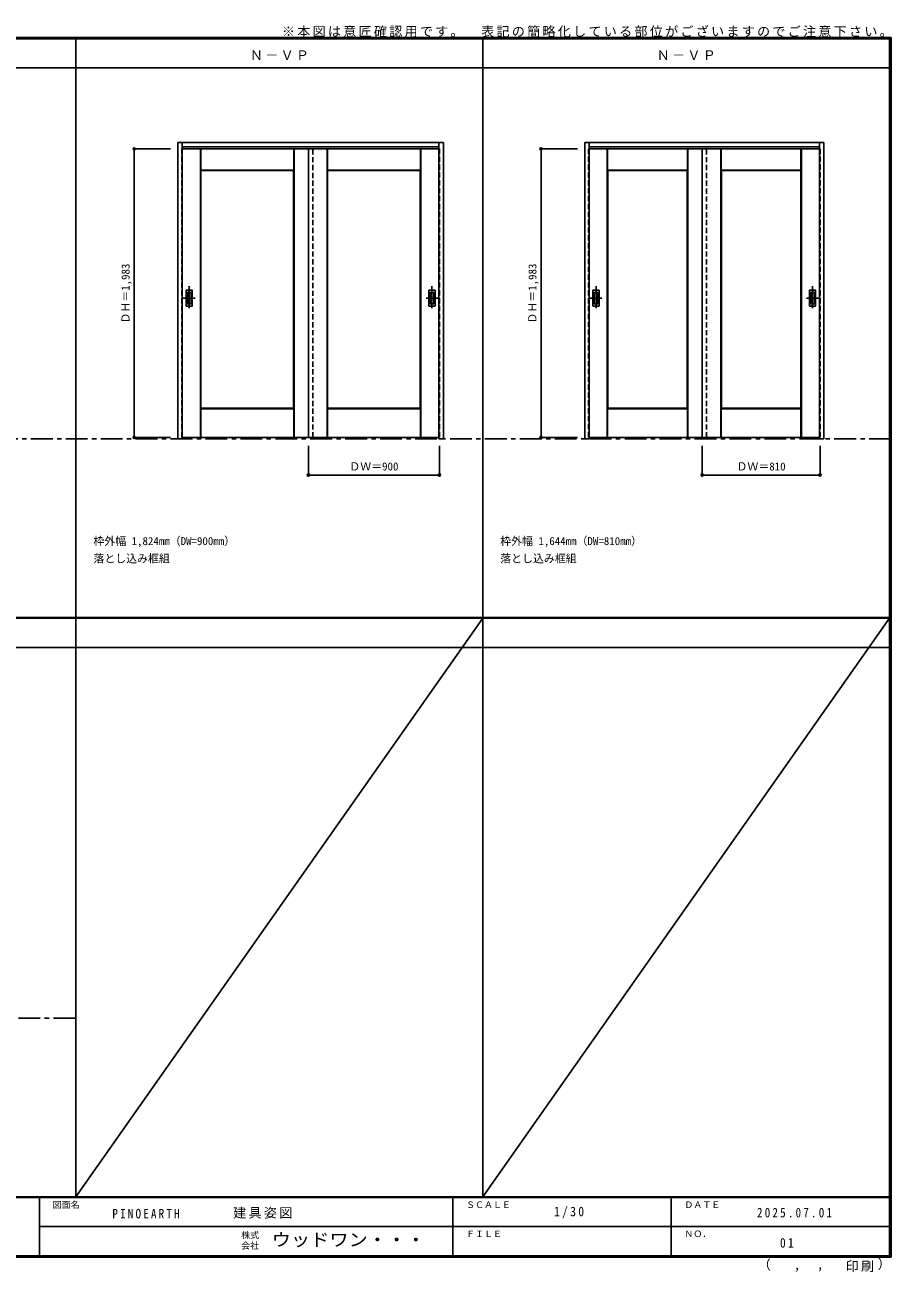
# Model space of a CAD drawing. Units: millimetres, scale not verified. Extents: x -6000 to 154877, y -98226 to 6133.
# Drawn here: x -250 to 5700, y -4307 to 4260 of the extents above; entities that cross this region are included whole.
import ezdxf
from ezdxf.enums import TextEntityAlignment as Align

# ---------------------------------------------------------------- set-up
doc = ezdxf.new("R2010")
doc.units = ezdxf.units.MM
doc.header["$LTSCALE"] = 30
doc.header["$PDMODE"] = 32
doc.header["$PDSIZE"] = 15
doc.linetypes.add('CHAIN1', pattern=[8, 5, -1, 1, -1])
doc.linetypes.add('DASHED1', pattern=[1.8, 1.2, -0.6])
for name, color, linetype in [('0-1_通り芯', 4, 'CHAIN1'), ('0-2_扉', 4, 'DASHED1'), ('0-3_仕上げ', 7, 'Continuous'), ('0-4_枠', 3, 'Continuous'), ('0-6_引手', 3, 'Continuous'), ('0-A_文字', 7, 'Continuous'), ('0-B_寸法', 4, 'Continuous'), ('F-1_枠', 6, 'Continuous'), ('F-A_文字', 7, 'Continuous')]:
    doc.layers.add(name, color=color, linetype=linetype)
doc.styles.add('ＭＳ ゴシック', font='')
doc.styles.get('ＭＳ ゴシック').set_extended_font_data('MS Gothic')

msp = doc.modelspace()

# ---------------------------------------------------------------- linework, layer by layer
at = {"layer": '0-1_通り芯'}
for p, q in [((878, 2465), (878, 2303)), ((2546, 2465), (2546, 2303)), ((3673, 2465), (3673, 2303)), ((5161, 2465), (5161, 2303)), ((837, 2384), (919, 2384)), ((2505, 2384), (2587, 2384)), ((3632, 2384), (3714, 2384)), ((5120, 2384), (5202, 2384))]:
    msp.add_line(p, q, dxfattribs=at)
at = {"layer": '0-1_通り芯', "color": 7}
for p, q in [((-5490, 1418), (5690, 1418)), ((-2695, -2562.5), (100, -2562.5))]:
    msp.add_line(p, q, dxfattribs=at)
at = {"layer": '0-2_扉'}
for p, q in [((827, 3409.5), (827, 1426.5)), ((830, 3409.5), (827, 3409.5)), ((1727, 1426.5), (1727, 3409.5)), ((2594, 3409.5), (2597, 3409.5)), ((2597, 3409.5), (2597, 1426.5)), ((3622, 3409.5), (3622, 1426.5)), ((3625, 3409.5), (3622, 3409.5)), ((4432, 1426.5), (4432, 3409.5)), ((5209, 3409.5), (5212, 3409.5)), ((827, 1426.5), (830, 1426.5)), ((2597, 1426.5), (2594, 1426.5)), ((3622, 1426.5), (3625, 1426.5))]:
    msp.add_line(p, q, dxfattribs=at)
at = {"layer": '0-2_扉', "color": 3, "linetype": 'Continuous'}
for p, q in [((2594, 3409.5), (830, 3409.5)), ((1697, 1426.5), (1697, 3409.5)), ((5209, 3409.5), (3625, 3409.5)), ((4402, 1426.5), (4402, 3409.5)), ((830, 1426.5), (2594, 1426.5)), ((3625, 1426.5), (5209, 1426.5))]:
    msp.add_line(p, q, dxfattribs=at)
at = {"layer": '0-2_扉'}
msp.add_lwpolyline([(5212, 3409.5), (5212, 1426.5), (5209, 1426.5)], dxfattribs=at)
at = {"layer": '0-3_仕上げ'}
for p, q in [((955, 1426.5), (955, 3409.5)), ((956.5, 3262), (956.5, 3409.5)), ((958, 3263.5), (958, 3409.5)), ((1596, 3263.5), (1596, 3409.5)), ((1597.5, 3262), (1597.5, 3409.5)), ((1599, 1426.5), (1599, 3409.5)), ((1825, 1426.5), (1825, 3409.5)), ((1826.5, 3262), (1826.5, 3409.5)), ((1828, 3263.5), (1828, 3409.5)), ((2466, 3263.5), (2466, 3409.5)), ((2467.5, 3262), (2467.5, 3409.5)), ((2469, 1426.5), (2469, 3409.5)), ((3750, 1426.5), (3750, 3409.5)), ((3751.5, 3262), (3751.5, 3409.5)), ((3753, 3263.5), (3753, 3409.5)), ((4301, 3263.5), (4301, 3409.5)), ((4302.5, 3262), (4302.5, 3409.5)), ((4304, 1426.5), (4304, 3409.5)), ((4530, 1426.5), (4530, 3409.5)), ((4531.5, 3262), (4531.5, 3409.5)), ((4533, 3263.5), (4533, 3409.5)), ((5081, 3263.5), (5081, 3409.5)), ((5082.5, 3262), (5082.5, 3409.5)), ((5084, 1426.5), (5084, 3409.5)), ((958, 3263.5), (956.5, 3262)), ((959, 3259.5), (956.5, 3262)), ((1596, 3263.5), (958, 3263.5)), ((1597.5, 3262), (1595, 3259.5)), ((1596, 3263.5), (1597.5, 3262)), ((1828, 3263.5), (1826.5, 3262)), ((1829, 3259.5), (1826.5, 3262)), ((2466, 3263.5), (1828, 3263.5)), ((2467.5, 3262), (2465, 3259.5)), ((2466, 3263.5), (2467.5, 3262)), ((3753, 3263.5), (3751.5, 3262)), ((3754, 3259.5), (3751.5, 3262)), ((4301, 3263.5), (3753, 3263.5)), ((4302.5, 3262), (4300, 3259.5)), ((4301, 3263.5), (4302.5, 3262)), ((4533, 3263.5), (4531.5, 3262)), ((4534, 3259.5), (4531.5, 3262)), ((5081, 3263.5), (4533, 3263.5)), ((5082.5, 3262), (5080, 3259.5)), ((5081, 3263.5), (5082.5, 3262)), ((956.5, 1624), (959, 1626.5)), ((956.5, 1426.5), (956.5, 1624)), ((958, 1426.5), (958, 1622.5)), ((1595, 1626.5), (1597.5, 1624)), ((1596, 1622.5), (1597.5, 1624)), ((1596, 1426.5), (1596, 1622.5)), ((1597.5, 1426.5), (1597.5, 1624)), ((1826.5, 1624), (1829, 1626.5)), ((1826.5, 1426.5), (1826.5, 1624)), ((1828, 1426.5), (1828, 1622.5)), ((2465, 1626.5), (2467.5, 1624)), ((2466, 1622.5), (2467.5, 1624)), ((2466, 1426.5), (2466, 1622.5)), ((2467.5, 1426.5), (2467.5, 1624)), ((3751.5, 1426.5), (3751.5, 1624)), ((3753, 1426.5), (3753, 1622.5)), ((4300, 1626.5), (4302.5, 1624)), ((4301, 1622.5), (4302.5, 1624)), ((4302.5, 1426.5), (4302.5, 1624)), ((4531.5, 1426.5), (4531.5, 1624)), ((4533, 1426.5), (4533, 1622.5)), ((5080, 1626.5), (5082.5, 1624)), ((5081, 1622.5), (5082.5, 1624)), ((5082.5, 1426.5), (5082.5, 1624))]:
    msp.add_line(p, q, dxfattribs=at)
at = {"layer": '0-3_仕上げ', "color": 3}
for p, q in [((959, 1626.5), (959, 3259.5)), ((1595, 3259.5), (959, 3259.5)), ((1595, 1626.5), (1595, 3259.5)), ((1829, 1626.5), (1829, 3259.5)), ((2465, 3259.5), (1829, 3259.5)), ((2465, 1626.5), (2465, 3259.5)), ((3754, 1626.5), (3754, 3259.5)), ((4300, 3259.5), (3754, 3259.5)), ((4300, 1626.5), (4300, 3259.5)), ((4534, 1626.5), (4534, 3259.5)), ((5080, 3259.5), (4534, 3259.5)), ((5080, 1626.5), (5080, 3259.5)), ((1595, 1626.5), (959, 1626.5)), ((2465, 1626.5), (1829, 1626.5)), ((4300, 1626.5), (3754, 1626.5)), ((5080, 1626.5), (4534, 1626.5))]:
    msp.add_line(p, q, dxfattribs=at)
at = {"layer": '0-3_仕上げ'}
for points in [[(1596, 1622.5), (958, 1622.5), (956.5, 1624)], [(2466, 1622.5), (1828, 1622.5), (1826.5, 1624)], [(4301, 1426.5), (4301, 1622.5), (3753, 1622.5), (3751.5, 1624), (3754, 1626.5)], [(5081, 1426.5), (5081, 1622.5), (4533, 1622.5), (4531.5, 1624), (4534, 1626.5)]]:
    msp.add_lwpolyline(points, dxfattribs=at)
at = {"layer": '0-4_枠'}
for p, q in [((800, 1418), (800, 3453)), ((800, 3453), (2624, 3453)), ((830, 1418), (830, 3453)), ((2594, 1427.04), (2594, 3453)), ((2624, 1418), (2624, 3453)), ((3595, 1418), (3595, 3453)), ((3595, 3453), (5239, 3453)), ((3625, 1418), (3625, 3453)), ((5209, 1427.04), (5209, 3453)), ((5239, 1418), (5239, 3453)), ((830, 3423), (2594, 3423)), ((3625, 3423), (5209, 3423)), ((830, 1418), (800, 1418)), ((2594, 1426.7), (2594, 1427.04)), ((3625, 1418), (3595, 1418)), ((5209, 1426.7), (5209, 1427.04))]:
    msp.add_line(p, q, dxfattribs=at)
for points in [[(2624, 1418), (2594, 1418), (2594, 1426.7)], [(5239, 1418), (5209, 1418), (5209, 1426.7)]]:
    msp.add_lwpolyline(points, dxfattribs=at)
at = {"layer": '0-6_引手'}
for p, q in [((857, 2330.5), (857, 2437.5)), ((897.5, 2439), (858.5, 2439)), ((899, 2437.5), (899, 2330.5)), ((2525, 2330.5), (2525, 2437.5)), ((2565.5, 2439), (2526.5, 2439)), ((2567, 2437.5), (2567, 2330.5)), ((3652, 2330.5), (3652, 2437.5)), ((3692.5, 2439), (3653.5, 2439)), ((3694, 2437.5), (3694, 2330.5)), ((5140, 2330.5), (5140, 2437.5)), ((5180.5, 2439), (5141.5, 2439)), ((5182, 2437.5), (5182, 2330.5)), ((897.5, 2329), (858.5, 2329)), ((2565.5, 2329), (2526.5, 2329)), ((3692.5, 2329), (3653.5, 2329)), ((5180.5, 2329), (5141.5, 2329))]:
    msp.add_line(p, q, dxfattribs=at)
at = {"layer": '0-6_引手', "color": 7}
for p, q in [((865.5, 2346.5), (865.5, 2421.5)), ((889, 2423), (867, 2423)), ((890.5, 2421.5), (890.5, 2346.5)), ((2533.5, 2346.5), (2533.5, 2421.5)), ((2557, 2423), (2535, 2423)), ((2558.5, 2421.5), (2558.5, 2346.5)), ((3660.5, 2346.5), (3660.5, 2421.5)), ((3684, 2423), (3662, 2423)), ((3685.5, 2421.5), (3685.5, 2346.5)), ((5148.5, 2346.5), (5148.5, 2421.5)), ((5172, 2423), (5150, 2423)), ((5173.5, 2421.5), (5173.5, 2346.5)), ((889, 2345), (867, 2345)), ((2557, 2345), (2535, 2345)), ((3684, 2345), (3662, 2345)), ((5172, 2345), (5150, 2345))]:
    msp.add_line(p, q, dxfattribs=at)
at = {"layer": '0-6_引手'}
for centre, start, end in [((858.5, 2437.5), 90, 180), ((897.5, 2437.5), 0, 90), ((2526.5, 2437.5), 90, 180), ((2565.5, 2437.5), 0, 90), ((3653.5, 2437.5), 90, 180), ((3692.5, 2437.5), 0, 90), ((5141.5, 2437.5), 90, 180), ((5180.5, 2437.5), 0, 90), ((858.5, 2330.5), 180, 270), ((897.5, 2330.5), 270, 0), ((2526.5, 2330.5), 180, 270), ((2565.5, 2330.5), 270, 0), ((3653.5, 2330.5), 180, 270), ((3692.5, 2330.5), 270, 0), ((5141.5, 2330.5), 180, 270), ((5180.5, 2330.5), 270, 0)]:
    msp.add_arc(centre, 1.5, start, end, dxfattribs=at)
at = {"layer": '0-6_引手', "color": 7}
for centre, start, end in [((867, 2421.5), 90, 180), ((889, 2421.5), 0, 90), ((2535, 2421.5), 90, 180), ((2557, 2421.5), 0, 90), ((3662, 2421.5), 90, 180), ((3684, 2421.5), 0, 90), ((5150, 2421.5), 90, 180), ((5172, 2421.5), 0, 90), ((867, 2346.5), 180, 270), ((889, 2346.5), 270, 0), ((2535, 2346.5), 180, 270), ((2557, 2346.5), 270, 0), ((3662, 2346.5), 180, 270), ((3684, 2346.5), 270, 0), ((5150, 2346.5), 180, 270), ((5172, 2346.5), 270, 0)]:
    msp.add_arc(centre, 1.5, start, end, dxfattribs=at)
at = {"layer": '0-B_寸法'}
for p, q in [((500, 3409.5), (750, 3409.5)), ((500, 3409.5), (500, 1426.5)), ((3295, 3409.5), (3545, 3409.5)), ((3295, 3409.5), (3295, 1426.5)), ((500, 1426.5), (750, 1426.5)), ((3295, 1426.5), (3545, 1426.5)), ((1697, 1168), (1697, 1368)), ((2597, 1168), (2597, 1368)), ((4402, 1168), (4402, 1368)), ((5212, 1168), (5212, 1368)), ((1697, 1168), (2597, 1168)), ((4402, 1168), (5212, 1168))]:
    msp.add_line(p, q, dxfattribs=at)
at = {"layer": '0-B_寸法', "color": 7}
for p in [(500, 3409.5), (3295, 3409.5), (500, 1426.5), (3295, 1426.5), (1697, 1168), (2597, 1168), (4402, 1168), (5212, 1168)]:
    msp.add_point(p, dxfattribs=at)
at = {"layer": 'F-1_枠'}
for p, q in [((-6000, 4175), (5700, 4175)), ((-6000, 4170), (5700, 4170)), ((-6000, 4165), (5700, 4165)), ((100, -3790), (100, 4175)), ((2895, -3790), (2895, 4175)), ((5690, 4175), (5690, -4205)), ((5695, 4175), (5695, -4205)), ((5700, 4175), (5700, -4205)), ((-6000, 3965), (5700, 3965)), ((-6000, 190.5), (5700, 190.5)), ((-6000, 187.5), (5700, 187.5)), ((-6000, 184.5), (5700, 184.5)), ((-6000, -15.5), (5700, -15.5)), ((5700, -3790), (-6000, -3790)), ((5700, -3795), (-6000, -3795)), ((-150, -3795), (-150, -4195)), ((2690, -3795), (2690, -4195)), ((4190, -3795), (4190, -4195)), ((-150, -3995), (5690, -3995.01)), ((5700, -4195), (-6000, -4195)), ((5700, -4200), (-6000, -4200)), ((5700, -4205), (-6000, -4205))]:
    msp.add_line(p, q, dxfattribs=at)
at = {"layer": 'F-A_文字'}
for p, q in [((2895, 184.5), (100, -3790)), ((2895, -3790), (5690, 184.5))]:
    msp.add_line(p, q, dxfattribs=at)

# ---------------------------------------------------------------- texts
at = {"layer": '0-A_文字', "style": 'ＭＳ ゴシック'}
for s, p in [('枠外幅 1,824mm（DW=900mm）', (220, 670.5)), ('枠外幅 1,644mm（DW=810mm）', (3015, 670.5)), ('落とし込み框組', (220, 550.5)), ('落とし込み框組', (3015, 550.5))]:
    msp.add_text(s, height=54.99, dxfattribs=at).set_placement(p, align=Align.BOTTOM_LEFT)
at = {"layer": '0-A_文字', "char_height": 65.98, "attachment_point": 7, "style": 'ＭＳ ゴシック'}
for s, insert in [('\\T1.17;※本図は意匠確認用です。\u3000表記の簡略化している部位がございますのでご注意下さい。', (1515, 4175)), ('\\T1.17;Ｎ－ＶＰ', (1295, 4020)), ('\\T1.17;Ｎ－ＶＰ', (4090, 4020))]:
    msp.add_mtext(s, dxfattribs=dict(at, insert=insert))
at = {"layer": '0-B_寸法', "color": 7, "style": 'ＭＳ ゴシック'}
for p in [(485, 2208.75), (3280, 2208.75)]:
    msp.add_text('ＤＨ＝1,983', height=54.99, rotation=90, dxfattribs=at).set_placement(p, align=Align.BOTTOM_LEFT)
for s, p in [('ＤＷ＝900', (1978.25, 1183)), ('ＤＷ＝810', (4638.25, 1183))]:
    msp.add_text(s, height=54.99, dxfattribs=at).set_placement(p, align=Align.BOTTOM_LEFT)
at = {"layer": 'F-A_文字', "style": 'ＭＳ ゴシック'}
for s, height, p in [('図面名', 43.99, (-60, -3880)), ('ＳＣＡＬＥ', 43.99, (2780, -3880)), ('ＤＡＴＥ', 43.99, (4280, -3880)), ('株式', 43.99, (1235, -4089)), ('ＦＩＬＥ', 43.99, (2780, -4080)), ('ＮＯ．', 43.99, (4280, -4080)), ('会社', 43.99, (1235, -4161)), ('（', 65.98, (4784.03, -4308.31)), (',', 65.98, (5031.28, -4308.31)), (',', 65.98, (5190.2, -4305.53)), ('）', 65.98, (5608.4, -4304.13))]:
    msp.add_text(s, height=height, dxfattribs=at).set_placement(p, align=Align.BOTTOM_LEFT)
at = {"layer": 'F-A_文字', "style": 'ＭＳ ゴシック', "width": 1.1}
msp.add_text('ウッドワン・・・', height=87.98, dxfattribs=at).set_placement((1445, -4155), align=Align.BOTTOM_LEFT)
at = {"layer": 'F-A_文字', "char_height": 65.98, "attachment_point": 7, "style": 'ＭＳ ゴシック'}
for s, insert in [('\\T1.38;\\W0.9;1/30', (3383.75, -3940)), ('\\T1.39;\\W0.85;PINOEARTH', (350, -3940)), ('\\T1.17;建具姿図', (1180.42, -3940)), ('\\T1.39;\\W0.85;2025.07.01', (4778.75, -3932.5)), ('\\T1.36;\\W0.9;01', (4936.25, -4140)), ('\\T1.17;印刷', (5388.15, -4306.92))]:
    msp.add_mtext(s, dxfattribs=dict(at, insert=insert))

doc.saveas('drawing.dxf')
